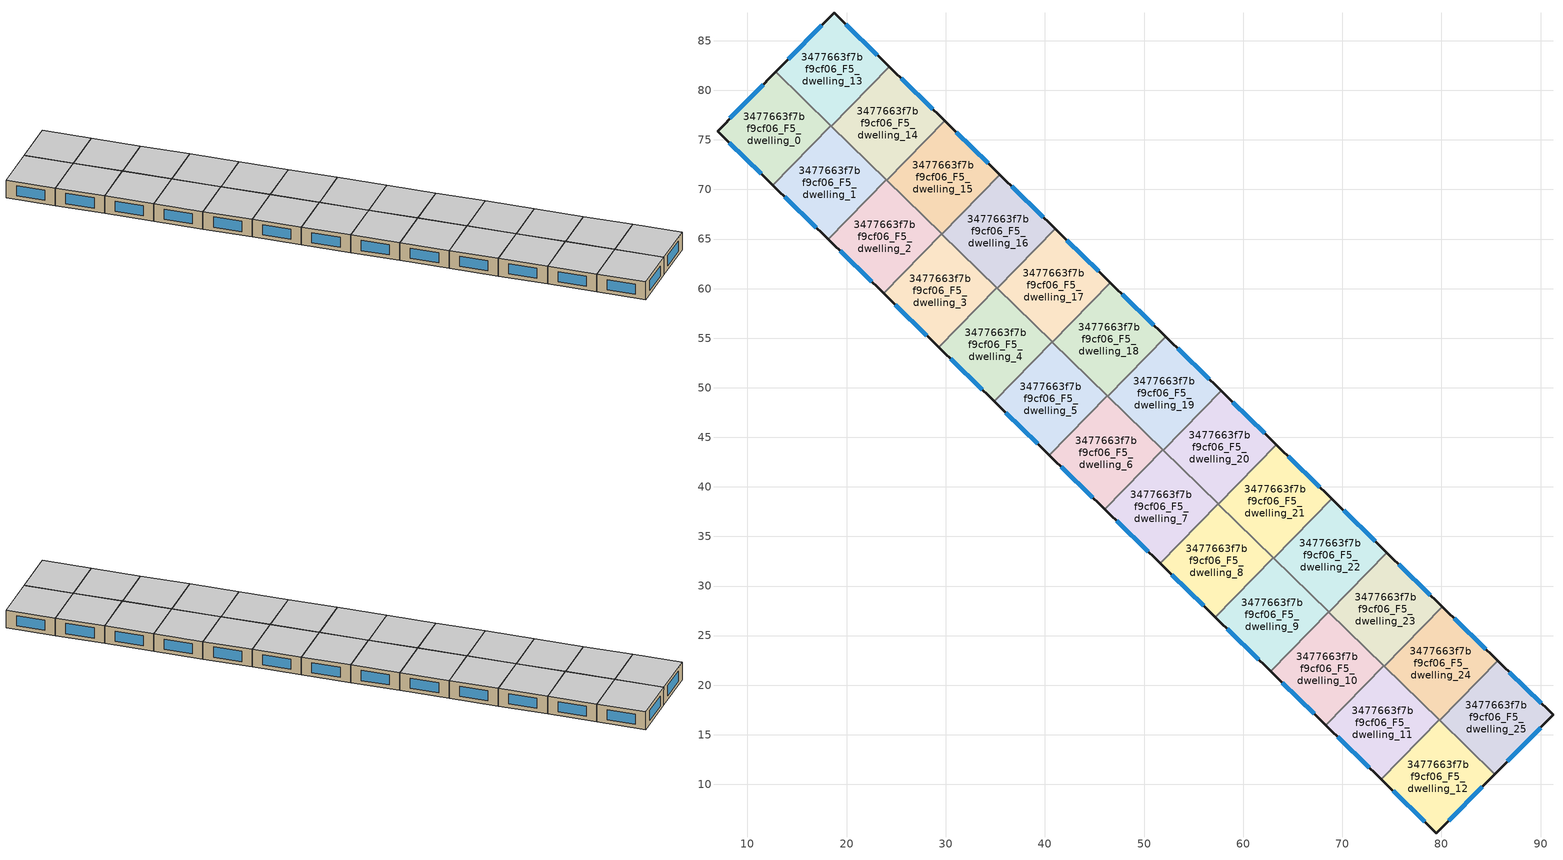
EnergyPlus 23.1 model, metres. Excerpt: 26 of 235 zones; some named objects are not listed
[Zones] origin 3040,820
3477663f7bf9cf06_F5_dwelling_0
 floor to 3477663f7bf9cf06_F4_dwelling_0 (EU_floor_Construction): 18.42,76.42 12.57,70.42 6.98,75.88 12.86,81.85 z15
 wall outside (EU_wall_Construction): 12.86,81.85 6.98,75.88 12.57,70.42 z15:18
 wall to 3477663f7bf9cf06_F5_dwelling_1 (EU_wall_Construction): 12.57,70.42 18.42,76.42 z15:18
 wall to 3477663f7bf9cf06_F5_dwelling_13 (EU_wall_Construction): 18.42,76.42 12.86,81.85 z15:18
 window (EU_Window_Construction): 8.18,74.71 11.37,71.59 / 11.6,80.57 8.24,77.16 z15.64:17.36
 ceiling to 3477663f7bf9cf06_F6_dwelling_0 (EU_floor_Construction): 12.57,70.42 18.42,76.42 12.86,81.85 6.98,75.88 z18
3477663f7bf9cf06_F5_dwelling_1
 floor to 3477663f7bf9cf06_F4_dwelling_1 (EU_floor_Construction): 24,70.97 18.15,64.97 12.57,70.42 18.42,76.42 z15
 wall outside (EU_wall_Construction): 12.57,70.42 18.15,64.97 z15:18
 wall to 3477663f7bf9cf06_F5_dwelling_2 (EU_wall_Construction): 18.15,64.97 24,70.97 z15:18
 wall to 3477663f7bf9cf06_F5_dwelling_14 (EU_wall_Construction): 24,70.97 18.45,76.39 z15:18
 wall to 3477663f7bf9cf06_F5_dwelling_13 (EU_wall_Construction): 18.45,76.39 18.42,76.42 z15:18
 window (EU_Window_Construction): 13.76,69.26 16.95,66.14 z15.64:17.36
 ceiling to 3477663f7bf9cf06_F6_dwelling_1 (EU_floor_Construction): 18.15,64.97 24,70.97 18.42,76.42 12.57,70.42 z18
3477663f7bf9cf06_F5_dwelling_10
 floor to 3477663f7bf9cf06_F4_dwelling_10 (EU_floor_Construction): 74.21,21.94 68.35,15.95 62.77,21.4 68.63,27.39 z15
 wall outside (EU_wall_Construction): 62.77,21.4 68.35,15.95 z15:18
 wall to 3477663f7bf9cf06_F5_dwelling_11 (EU_wall_Construction): 68.35,15.95 74.21,21.94 z15:18
 wall to 3477663f7bf9cf06_F5_dwelling_9 (EU_wall_Construction): 68.63,27.39 62.77,21.4 z15:18
 wall to 3477663f7bf9cf06_F5_dwelling_23 (EU_wall_Construction): 74.21,21.94 68.65,27.37 z15:18
 wall to 3477663f7bf9cf06_F5_dwelling_22 (EU_wall_Construction): 68.65,27.37 68.63,27.39 z15:18
 window (EU_Window_Construction): 63.97,20.23 67.16,17.11 z15.64:17.36
 ceiling to 3477663f7bf9cf06_F6_dwelling_10 (EU_floor_Construction): 68.35,15.95 74.21,21.94 68.63,27.39 62.77,21.4 z18
3477663f7bf9cf06_F5_dwelling_11
 floor to 3477663f7bf9cf06_F4_dwelling_11 (EU_floor_Construction): 79.78,16.5 73.93,10.5 68.35,15.95 74.21,21.94 z15
 wall outside (EU_wall_Construction): 68.35,15.95 73.93,10.5 z15:18
 wall to 3477663f7bf9cf06_F5_dwelling_12 (EU_wall_Construction): 73.93,10.5 79.78,16.5 z15:18
 wall to 3477663f7bf9cf06_F5_dwelling_24 (EU_wall_Construction): 79.78,16.5 74.23,21.92 z15:18
 wall to 3477663f7bf9cf06_F5_dwelling_23 (EU_wall_Construction): 74.23,21.92 74.21,21.94 z15:18
 window (EU_Window_Construction): 69.55,14.78 72.73,11.67 z15.64:17.36
 ceiling to 3477663f7bf9cf06_F6_dwelling_11 (EU_floor_Construction): 73.93,10.5 79.78,16.5 74.21,21.94 68.35,15.95 z18
3477663f7bf9cf06_F5_dwelling_12
 floor to 3477663f7bf9cf06_F4_dwelling_12 (EU_floor_Construction): 85.37,11.04 79.49,5.07 73.93,10.5 79.78,16.5 z15
 wall outside (EU_wall_Construction): 73.93,10.5 79.49,5.07 85.37,11.04 z15:18
 wall to 3477663f7bf9cf06_F5_dwelling_25 (EU_wall_Construction): 85.37,11.04 79.81,16.47 z15:18
 wall to 3477663f7bf9cf06_F5_dwelling_24 (EU_wall_Construction): 79.81,16.47 79.78,16.5 z15:18
 window (EU_Window_Construction): 80.75,6.34 84.11,9.76 / 75.12,9.34 78.3,6.23 z15.64:17.36
 ceiling to 3477663f7bf9cf06_F6_dwelling_12 (EU_floor_Construction): 79.49,5.07 85.37,11.04 79.78,16.5 73.93,10.5 z18
3477663f7bf9cf06_F5_dwelling_13
 floor to 3477663f7bf9cf06_F4_dwelling_13 (EU_floor_Construction): 24.3,82.39 18.45,76.39 12.86,81.85 18.74,87.82 z15
 wall outside (EU_wall_Construction): 24.3,82.39 18.74,87.82 12.86,81.85 z15:18
 wall to 3477663f7bf9cf06_F5_dwelling_14 (EU_wall_Construction): 18.45,76.39 24.3,82.39 z15:18
 window (EU_Window_Construction): 17.48,86.54 14.12,83.13 / 23.11,83.55 19.93,86.66 z15.64:17.36
 ceiling to 3477663f7bf9cf06_F6_dwelling_13 (EU_floor_Construction): 18.45,76.39 24.3,82.39 18.74,87.82 12.86,81.85 z18
3477663f7bf9cf06_F5_dwelling_14
 floor to 3477663f7bf9cf06_F4_dwelling_14 (EU_floor_Construction): 29.88,76.94 24.03,70.95 18.45,76.39 24.3,82.39 z15
 wall outside (EU_wall_Construction): 29.88,76.94 24.3,82.39 z15:18
 wall to 3477663f7bf9cf06_F5_dwelling_15 (EU_wall_Construction): 24.03,70.95 29.88,76.94 z15:18
 wall to 3477663f7bf9cf06_F5_dwelling_2 (EU_wall_Construction): 24,70.97 24.03,70.95 z15:18
 window (EU_Window_Construction): 28.69,78.11 25.5,81.22 z15.64:17.36
 ceiling to 3477663f7bf9cf06_F6_dwelling_14 (EU_floor_Construction): 24.03,70.95 29.88,76.94 24.3,82.39 18.45,76.39 z18
3477663f7bf9cf06_F5_dwelling_15
 floor to 3477663f7bf9cf06_F4_dwelling_15 (EU_floor_Construction): 35.46,71.49 29.6,65.5 24.03,70.95 29.88,76.94 z15
 wall outside (EU_wall_Construction): 35.46,71.49 29.88,76.94 z15:18
 wall to 3477663f7bf9cf06_F5_dwelling_16 (EU_wall_Construction): 29.6,65.5 35.46,71.49 z15:18
 wall to 3477663f7bf9cf06_F5_dwelling_2 (EU_wall_Construction): 24.03,70.95 29.58,65.52 z15:18
 wall to 3477663f7bf9cf06_F5_dwelling_3 (EU_wall_Construction): 29.58,65.52 29.6,65.5 z15:18
 window (EU_Window_Construction): 34.26,72.66 31.08,75.77 z15.64:17.36
 ceiling to 3477663f7bf9cf06_F6_dwelling_15 (EU_floor_Construction): 29.6,65.5 35.46,71.49 29.88,76.94 24.03,70.95 z18
3477663f7bf9cf06_F5_dwelling_16
 floor to 3477663f7bf9cf06_F4_dwelling_16 (EU_floor_Construction): 41.04,66.04 35.18,60.05 29.6,65.5 35.46,71.49 z15
 wall outside (EU_wall_Construction): 41.04,66.04 35.46,71.49 z15:18
 wall to 3477663f7bf9cf06_F5_dwelling_17 (EU_wall_Construction): 35.18,60.05 41.04,66.04 z15:18
 wall to 3477663f7bf9cf06_F5_dwelling_3 (EU_wall_Construction): 29.6,65.5 35.16,60.07 z15:18
 wall to 3477663f7bf9cf06_F5_dwelling_4 (EU_wall_Construction): 35.16,60.07 35.18,60.05 z15:18
 window (EU_Window_Construction): 39.84,67.21 36.65,70.33 z15.64:17.36
 ceiling to 3477663f7bf9cf06_F6_dwelling_16 (EU_floor_Construction): 35.18,60.05 41.04,66.04 35.46,71.49 29.6,65.5 z18
3477663f7bf9cf06_F5_dwelling_17
 floor to 3477663f7bf9cf06_F4_dwelling_17 (EU_floor_Construction): 46.61,60.6 40.76,54.6 35.18,60.05 41.04,66.04 z15
 wall outside (EU_wall_Construction): 46.61,60.6 41.04,66.04 z15:18
 wall to 3477663f7bf9cf06_F5_dwelling_18 (EU_wall_Construction): 40.76,54.6 46.61,60.6 z15:18
 wall to 3477663f7bf9cf06_F5_dwelling_4 (EU_wall_Construction): 35.18,60.05 40.74,54.63 z15:18
 wall to 3477663f7bf9cf06_F5_dwelling_5 (EU_wall_Construction): 40.74,54.63 40.76,54.6 z15:18
 window (EU_Window_Construction): 45.42,61.76 42.23,64.88 z15.64:17.36
 ceiling to 3477663f7bf9cf06_F6_dwelling_17 (EU_floor_Construction): 40.76,54.6 46.61,60.6 41.04,66.04 35.18,60.05 z18
3477663f7bf9cf06_F5_dwelling_18
 floor to 3477663f7bf9cf06_F4_dwelling_18 (EU_floor_Construction): 52.19,55.15 46.34,49.16 40.76,54.6 46.61,60.6 z15
 wall outside (EU_wall_Construction): 52.19,55.15 46.61,60.6 z15:18
 wall to 3477663f7bf9cf06_F5_dwelling_19 (EU_wall_Construction): 46.34,49.16 52.19,55.15 z15:18
 wall to 3477663f7bf9cf06_F5_dwelling_5 (EU_wall_Construction): 40.76,54.6 46.32,49.18 z15:18
 wall to 3477663f7bf9cf06_F5_dwelling_6 (EU_wall_Construction): 46.32,49.18 46.34,49.16 z15:18
 window (EU_Window_Construction): 51,56.32 47.81,59.43 z15.64:17.36
 ceiling to 3477663f7bf9cf06_F6_dwelling_18 (EU_floor_Construction): 46.34,49.16 52.19,55.15 46.61,60.6 40.76,54.6 z18
3477663f7bf9cf06_F5_dwelling_19
 floor to 3477663f7bf9cf06_F4_dwelling_19 (EU_floor_Construction): 57.77,49.7 51.92,43.71 46.34,49.16 52.19,55.15 z15
 wall outside (EU_wall_Construction): 57.77,49.7 52.19,55.15 z15:18
 wall to 3477663f7bf9cf06_F5_dwelling_20 (EU_wall_Construction): 51.92,43.71 57.77,49.7 z15:18
 wall to 3477663f7bf9cf06_F5_dwelling_6 (EU_wall_Construction): 46.34,49.16 51.89,43.73 z15:18
 wall to 3477663f7bf9cf06_F5_dwelling_7 (EU_wall_Construction): 51.89,43.73 51.92,43.71 z15:18
 window (EU_Window_Construction): 56.58,50.87 53.39,53.98 z15.64:17.36
 ceiling to 3477663f7bf9cf06_F6_dwelling_19 (EU_floor_Construction): 51.92,43.71 57.77,49.7 52.19,55.15 46.34,49.16 z18
3477663f7bf9cf06_F5_dwelling_2
 floor to 3477663f7bf9cf06_F4_dwelling_2 (EU_floor_Construction): 29.58,65.52 23.73,59.53 18.15,64.97 24,70.97 z15
 wall outside (EU_wall_Construction): 18.15,64.97 23.73,59.53 z15:18
 wall to 3477663f7bf9cf06_F5_dwelling_3 (EU_wall_Construction): 23.73,59.53 29.58,65.52 z15:18
 window (EU_Window_Construction): 19.34,63.81 22.53,60.69 z15.64:17.36
 ceiling to 3477663f7bf9cf06_F6_dwelling_2 (EU_floor_Construction): 23.73,59.53 29.58,65.52 24,70.97 18.15,64.97 z18
3477663f7bf9cf06_F5_dwelling_20
 floor to 3477663f7bf9cf06_F4_dwelling_20 (EU_floor_Construction): 63.35,44.26 57.5,38.26 51.92,43.71 57.77,49.7 z15
 wall outside (EU_wall_Construction): 63.35,44.26 57.77,49.7 z15:18
 wall to 3477663f7bf9cf06_F5_dwelling_21 (EU_wall_Construction): 57.5,38.26 63.35,44.26 z15:18
 wall to 3477663f7bf9cf06_F5_dwelling_7 (EU_wall_Construction): 51.92,43.71 57.47,38.29 z15:18
 wall to 3477663f7bf9cf06_F5_dwelling_8 (EU_wall_Construction): 57.47,38.29 57.5,38.26 z15:18
 window (EU_Window_Construction): 62.16,45.42 58.97,48.54 z15.64:17.36
 ceiling to 3477663f7bf9cf06_F6_dwelling_20 (EU_floor_Construction): 57.5,38.26 63.35,44.26 57.77,49.7 51.92,43.71 z18
3477663f7bf9cf06_F5_dwelling_21
 floor to 3477663f7bf9cf06_F4_dwelling_21 (EU_floor_Construction): 68.93,38.81 63.07,32.81 57.5,38.26 63.35,44.26 z15
 wall outside (EU_wall_Construction): 68.93,38.81 63.35,44.26 z15:18
 wall to 3477663f7bf9cf06_F5_dwelling_22 (EU_wall_Construction): 63.07,32.81 68.93,38.81 z15:18
 wall to 3477663f7bf9cf06_F5_dwelling_8 (EU_wall_Construction): 57.5,38.26 63.05,32.84 z15:18
 wall to 3477663f7bf9cf06_F5_dwelling_9 (EU_wall_Construction): 63.05,32.84 63.07,32.81 z15:18
 window (EU_Window_Construction): 67.73,39.97 64.54,43.09 z15.64:17.36
 ceiling to 3477663f7bf9cf06_F6_dwelling_21 (EU_floor_Construction): 63.07,32.81 68.93,38.81 63.35,44.26 57.5,38.26 z18
3477663f7bf9cf06_F5_dwelling_22
 floor to 3477663f7bf9cf06_F4_dwelling_22 (EU_floor_Construction): 74.51,33.36 68.65,27.37 63.07,32.81 68.93,38.81 z15
 wall outside (EU_wall_Construction): 74.51,33.36 68.93,38.81 z15:18
 wall to 3477663f7bf9cf06_F5_dwelling_23 (EU_wall_Construction): 68.65,27.37 74.51,33.36 z15:18
 wall to 3477663f7bf9cf06_F5_dwelling_9 (EU_wall_Construction): 63.07,32.81 68.63,27.39 z15:18
 window (EU_Window_Construction): 73.31,34.53 70.12,37.64 z15.64:17.36
 ceiling to 3477663f7bf9cf06_F6_dwelling_22 (EU_floor_Construction): 68.65,27.37 74.51,33.36 68.93,38.81 63.07,32.81 z18
3477663f7bf9cf06_F5_dwelling_23
 floor to 3477663f7bf9cf06_F4_dwelling_23 (EU_floor_Construction): 80.08,27.91 74.23,21.92 68.65,27.37 74.51,33.36 z15
 wall outside (EU_wall_Construction): 80.08,27.91 74.51,33.36 z15:18
 wall to 3477663f7bf9cf06_F5_dwelling_24 (EU_wall_Construction): 74.23,21.92 80.08,27.91 z15:18
 window (EU_Window_Construction): 78.89,29.08 75.7,32.19 z15.64:17.36
 ceiling to 3477663f7bf9cf06_F6_dwelling_23 (EU_floor_Construction): 74.23,21.92 80.08,27.91 74.51,33.36 68.65,27.37 z18
3477663f7bf9cf06_F5_dwelling_24
 floor to 3477663f7bf9cf06_F4_dwelling_24 (EU_floor_Construction): 85.66,22.47 79.81,16.47 74.23,21.92 80.08,27.91 z15
 wall outside (EU_wall_Construction): 85.66,22.47 80.08,27.91 z15:18
 wall to 3477663f7bf9cf06_F5_dwelling_25 (EU_wall_Construction): 79.81,16.47 85.66,22.47 z15:18
 window (EU_Window_Construction): 84.47,23.63 81.28,26.75 z15.64:17.36
 ceiling to 3477663f7bf9cf06_F6_dwelling_24 (EU_floor_Construction): 79.81,16.47 85.66,22.47 80.08,27.91 74.23,21.92 z18
3477663f7bf9cf06_F5_dwelling_25
 floor to 3477663f7bf9cf06_F4_dwelling_25 (EU_floor_Construction): 91.25,17.01 85.37,11.04 79.81,16.47 85.66,22.47 z15
 wall outside (EU_wall_Construction): 85.37,11.04 91.25,17.01 85.66,22.47 z15:18
 window (EU_Window_Construction): 86.63,12.32 89.99,15.73 / 90.06,18.18 86.86,21.3 z15.64:17.36
 ceiling to 3477663f7bf9cf06_F6_dwelling_25 (EU_floor_Construction): 85.37,11.04 91.25,17.01 85.66,22.47 79.81,16.47 z18
3477663f7bf9cf06_F5_dwelling_3
 floor to 3477663f7bf9cf06_F4_dwelling_3 (EU_floor_Construction): 35.16,60.08 29.3,54.08 23.73,59.53 29.58,65.52 z15
 wall outside (EU_wall_Construction): 23.73,59.53 29.3,54.08 z15:18
 wall to 3477663f7bf9cf06_F5_dwelling_4 (EU_wall_Construction): 29.3,54.08 35.16,60.08 z15:18
 window (EU_Window_Construction): 24.92,58.36 28.11,55.25 z15.64:17.36
 ceiling to 3477663f7bf9cf06_F6_dwelling_3 (EU_floor_Construction): 29.3,54.08 35.16,60.08 29.58,65.52 23.73,59.53 z18
3477663f7bf9cf06_F5_dwelling_4
 floor to 3477663f7bf9cf06_F4_dwelling_4 (EU_floor_Construction): 40.74,54.63 34.88,48.63 29.3,54.08 35.16,60.08 z15
 wall outside (EU_wall_Construction): 29.3,54.08 34.88,48.63 z15:18
 wall to 3477663f7bf9cf06_F5_dwelling_5 (EU_wall_Construction): 34.88,48.63 40.74,54.63 z15:18
 window (EU_Window_Construction): 30.5,52.91 33.69,49.8 z15.64:17.36
 ceiling to 3477663f7bf9cf06_F6_dwelling_4 (EU_floor_Construction): 34.88,48.63 40.74,54.63 35.16,60.08 29.3,54.08 z18
3477663f7bf9cf06_F5_dwelling_5
 floor to 3477663f7bf9cf06_F4_dwelling_5 (EU_floor_Construction): 46.32,49.18 40.46,43.18 34.88,48.63 40.74,54.63 z15
 wall outside (EU_wall_Construction): 34.88,48.63 40.46,43.18 z15:18
 wall to 3477663f7bf9cf06_F5_dwelling_6 (EU_wall_Construction): 40.46,43.18 46.32,49.18 z15:18
 window (EU_Window_Construction): 36.08,47.47 39.27,44.35 z15.64:17.36
 ceiling to 3477663f7bf9cf06_F6_dwelling_5 (EU_floor_Construction): 40.46,43.18 46.32,49.18 40.74,54.63 34.88,48.63 z18
3477663f7bf9cf06_F5_dwelling_6
 floor to 3477663f7bf9cf06_F4_dwelling_6 (EU_floor_Construction): 51.89,43.73 46.04,37.74 40.46,43.18 46.32,49.18 z15
 wall outside (EU_wall_Construction): 40.46,43.18 46.04,37.74 z15:18
 wall to 3477663f7bf9cf06_F5_dwelling_7 (EU_wall_Construction): 46.04,37.74 51.89,43.73 z15:18
 window (EU_Window_Construction): 41.65,42.02 44.84,38.9 z15.64:17.36
 ceiling to 3477663f7bf9cf06_F6_dwelling_6 (EU_floor_Construction): 46.04,37.74 51.89,43.73 46.32,49.18 40.46,43.18 z18
3477663f7bf9cf06_F5_dwelling_7
 floor to 3477663f7bf9cf06_F4_dwelling_7 (EU_floor_Construction): 57.47,38.29 51.62,32.29 46.04,37.74 51.89,43.73 z15
 wall outside (EU_wall_Construction): 46.04,37.74 51.62,32.29 z15:18
 wall to 3477663f7bf9cf06_F5_dwelling_8 (EU_wall_Construction): 51.62,32.29 57.47,38.29 z15:18
 window (EU_Window_Construction): 47.23,36.57 50.42,33.46 z15.64:17.36
 ceiling to 3477663f7bf9cf06_F6_dwelling_7 (EU_floor_Construction): 51.62,32.29 57.47,38.29 51.89,43.73 46.04,37.74 z18
3477663f7bf9cf06_F5_dwelling_8
 floor to 3477663f7bf9cf06_F4_dwelling_8 (EU_floor_Construction): 63.05,32.84 57.2,26.84 51.62,32.29 57.47,38.29 z15
 wall outside (EU_wall_Construction): 51.62,32.29 57.2,26.84 z15:18
 wall to 3477663f7bf9cf06_F5_dwelling_9 (EU_wall_Construction): 57.2,26.84 63.05,32.84 z15:18
 window (EU_Window_Construction): 52.81,31.12 56,28.01 z15.64:17.36
 ceiling to 3477663f7bf9cf06_F6_dwelling_8 (EU_floor_Construction): 57.2,26.84 63.05,32.84 57.47,38.29 51.62,32.29 z18
3477663f7bf9cf06_F5_dwelling_9
 floor to 3477663f7bf9cf06_F4_dwelling_9 (EU_floor_Construction): 68.63,27.39 62.77,21.4 57.2,26.84 63.05,32.84 z15
 wall outside (EU_wall_Construction): 57.2,26.84 62.77,21.4 z15:18
 window (EU_Window_Construction): 58.39,25.68 61.58,22.56 z15.64:17.36
 ceiling to 3477663f7bf9cf06_F6_dwelling_9 (EU_floor_Construction): 62.77,21.4 68.63,27.39 63.05,32.84 57.2,26.84 z18
[Building]
EU S2 Campaign: North Axis=0; Terrain=City; Solar Distribution=FullExterior
[Site:Location]
Yerevan-Zvartnots.Intl.AP: Latitude=40.15; Longitude=44.383; Time Zone=4; Elevation=854
[SizingPeriod:WeatherFileDays]
AnnualSizingPeriod: Begin Month=1; Begin Day of Month=1; End Month=12; End Day of Month=31; Day of Week for Start Day=Monday; Use Weather File Daylight Saving Period=No; Use Weather File Rain and Snow Indicators=No
[MATERIAL]
EU_InternalMass_Material: Roughness=MediumRough; Thickness=0.1; Conductivity=1; Density=1800; Specific Heat=900; Thermal Absorptance=0.9; Solar Absorptance=0.7; Visible Absorptance=0.7
[MATERIAL:NOMASS] Roughness=MediumRough; Thermal Absorptance=0.9; Solar Absorptance=0.7; Visible Absorptance=0.7
Name | Thermal Resistance
EU_wall_NoMass | 1.05043
EU_floor_NoMass | 0.478065
[WINDOWMATERIAL:SIMPLEGLAZINGSYSTEM]
EU_Window_SimpleGlazing: UFactor=2.5566; Solar Heat Gain Coefficient=0.75; Visible Transmittance=0.75
[CONSTRUCTION]
EU_wall_Construction: EU_wall_NoMass
EU_floor_Construction: EU_floor_NoMass
EU_Window_Construction: EU_Window_SimpleGlazing
EU_InternalMass_Construction: EU_InternalMass_Material
[ZONE] Type=1; Multiplier=1; Ceiling Height=autocalculate; Floor Area=autocalculate; Part of Total Floor Area=Yes
Name | Volume
3477663f7bf9cf06_F5_dwelling_0 | 195.994
3477663f7bf9cf06_F5_dwelling_1; 3477663f7bf9cf06_F5_dwelling_14; 3477663f7bf9cf06_F5_dwelling_16; 3477663f7bf9cf06_F5_dwelling_17; 3477663f7bf9cf06_F5_dwelling_19; 3477663f7bf9cf06_F5_dwelling_20; 3477663f7bf9cf06_F5_dwelling_21; 3477663f7bf9cf06_F5_dwelling_22; 3477663f7bf9cf06_F5_dwelling_23; 3477663f7bf9cf06_F5_dwelling_24; 3477663f7bf9cf06_F5_dwelling_3; 3477663f7bf9cf06_F5_dwelling_9 | 195.981
3477663f7bf9cf06_F5_dwelling_10; 3477663f7bf9cf06_F5_dwelling_11; 3477663f7bf9cf06_F5_dwelling_6; 3477663f7bf9cf06_F5_dwelling_7 | 195.998
3477663f7bf9cf06_F5_dwelling_12 | 195.992
3477663f7bf9cf06_F5_dwelling_13 | 195.993
3477663f7bf9cf06_F5_dwelling_15 | 195.964
3477663f7bf9cf06_F5_dwelling_18 | 195.999
3477663f7bf9cf06_F5_dwelling_2; 3477663f7bf9cf06_F5_dwelling_8 | 195.98
3477663f7bf9cf06_F5_dwelling_25 | 195.976
3477663f7bf9cf06_F5_dwelling_4 | 196.016
3477663f7bf9cf06_F5_dwelling_5 | 195.997
[INTERNALMASS] Construction=EU_InternalMass_Construction
Name | Zone or ZoneList | Surface Area
3477663f7bf9cf06_F5_dwelling_0_EU_InternalMass | 3477663f7bf9cf06_F5_dwelling_0 | 65.3311
3477663f7bf9cf06_F5_dwelling_1_EU_InternalMass | 3477663f7bf9cf06_F5_dwelling_1 | 65.327
3477663f7bf9cf06_F5_dwelling_2_EU_InternalMass | 3477663f7bf9cf06_F5_dwelling_2 | 65.3268
3477663f7bf9cf06_F5_dwelling_3_EU_InternalMass | 3477663f7bf9cf06_F5_dwelling_3 | 65.3268
3477663f7bf9cf06_F5_dwelling_4_EU_InternalMass | 3477663f7bf9cf06_F5_dwelling_4 | 65.3384
3477663f7bf9cf06_F5_dwelling_5_EU_InternalMass | 3477663f7bf9cf06_F5_dwelling_5 | 65.3323
3477663f7bf9cf06_F5_dwelling_6_EU_InternalMass | 3477663f7bf9cf06_F5_dwelling_6 | 65.3326
3477663f7bf9cf06_F5_dwelling_7_EU_InternalMass | 3477663f7bf9cf06_F5_dwelling_7 | 65.3327
3477663f7bf9cf06_F5_dwelling_8_EU_InternalMass | 3477663f7bf9cf06_F5_dwelling_8 | 65.3268
3477663f7bf9cf06_F5_dwelling_9_EU_InternalMass | 3477663f7bf9cf06_F5_dwelling_9 | 65.3268
3477663f7bf9cf06_F5_dwelling_10_EU_InternalMass | 3477663f7bf9cf06_F5_dwelling_10 | 65.3327
3477663f7bf9cf06_F5_dwelling_11_EU_InternalMass | 3477663f7bf9cf06_F5_dwelling_11 | 65.3326
3477663f7bf9cf06_F5_dwelling_12_EU_InternalMass | 3477663f7bf9cf06_F5_dwelling_12 | 65.3307
3477663f7bf9cf06_F5_dwelling_13_EU_InternalMass | 3477663f7bf9cf06_F5_dwelling_13 | 65.3311
3477663f7bf9cf06_F5_dwelling_14_EU_InternalMass | 3477663f7bf9cf06_F5_dwelling_14 | 65.327
3477663f7bf9cf06_F5_dwelling_15_EU_InternalMass | 3477663f7bf9cf06_F5_dwelling_15 | 65.3213
3477663f7bf9cf06_F5_dwelling_16_EU_InternalMass | 3477663f7bf9cf06_F5_dwelling_16 | 65.327
3477663f7bf9cf06_F5_dwelling_17_EU_InternalMass | 3477663f7bf9cf06_F5_dwelling_17 | 65.3268
3477663f7bf9cf06_F5_dwelling_18_EU_InternalMass | 3477663f7bf9cf06_F5_dwelling_18 | 65.333
3477663f7bf9cf06_F5_dwelling_19_EU_InternalMass | 3477663f7bf9cf06_F5_dwelling_19 | 65.327
3477663f7bf9cf06_F5_dwelling_20_EU_InternalMass | 3477663f7bf9cf06_F5_dwelling_20 | 65.3268
3477663f7bf9cf06_F5_dwelling_21_EU_InternalMass | 3477663f7bf9cf06_F5_dwelling_21 | 65.327
3477663f7bf9cf06_F5_dwelling_22_EU_InternalMass | 3477663f7bf9cf06_F5_dwelling_22 | 65.327
3477663f7bf9cf06_F5_dwelling_23_EU_InternalMass | 3477663f7bf9cf06_F5_dwelling_23 | 65.3268
3477663f7bf9cf06_F5_dwelling_24_EU_InternalMass | 3477663f7bf9cf06_F5_dwelling_24 | 65.327
3477663f7bf9cf06_F5_dwelling_25_EU_InternalMass | 3477663f7bf9cf06_F5_dwelling_25 | 65.3254
[OTHEREQUIPMENT] Fuel Type=Electricity; Design Level Calculation Method=Watts/Area; Power per Zone Floor Area=1; Fraction Latent=0; Fraction Radiant=0; Fraction Lost=0; Carbon Dioxide Generation Rate=0; EndUse Subcategory=EU_Step8_InternalGains
Name | Zone or ZoneList or Space or SpaceList | Schedule
EU_Step8_InternalGain_3477663f7bf9cf06_F5_dwelling_0_f000 | 3477663f7bf9cf06_F5_dwelling_0 | EU_Step8_GainSchedule_3477663f7bf9cf06_F5_dwelling_0_f000
EU_Step8_InternalGain_3477663f7bf9cf06_F5_dwelling_1_f000 | 3477663f7bf9cf06_F5_dwelling_1 | EU_Step8_GainSchedule_3477663f7bf9cf06_F5_dwelling_1_f000
EU_Step8_InternalGain_3477663f7bf9cf06_F5_dwelling_2_f000 | 3477663f7bf9cf06_F5_dwelling_2 | EU_Step8_GainSchedule_3477663f7bf9cf06_F5_dwelling_2_f000
EU_Step8_InternalGain_3477663f7bf9cf06_F5_dwelling_3_f000 | 3477663f7bf9cf06_F5_dwelling_3 | EU_Step8_GainSchedule_3477663f7bf9cf06_F5_dwelling_3_f000
EU_Step8_InternalGain_3477663f7bf9cf06_F5_dwelling_4_f000 | 3477663f7bf9cf06_F5_dwelling_4 | EU_Step8_GainSchedule_3477663f7bf9cf06_F5_dwelling_4_f000
EU_Step8_InternalGain_3477663f7bf9cf06_F5_dwelling_5_f000 | 3477663f7bf9cf06_F5_dwelling_5 | EU_Step8_GainSchedule_3477663f7bf9cf06_F5_dwelling_5_f000
EU_Step8_InternalGain_3477663f7bf9cf06_F5_dwelling_6_f000 | 3477663f7bf9cf06_F5_dwelling_6 | EU_Step8_GainSchedule_3477663f7bf9cf06_F5_dwelling_6_f000
EU_Step8_InternalGain_3477663f7bf9cf06_F5_dwelling_7_f000 | 3477663f7bf9cf06_F5_dwelling_7 | EU_Step8_GainSchedule_3477663f7bf9cf06_F5_dwelling_7_f000
EU_Step8_InternalGain_3477663f7bf9cf06_F5_dwelling_8_f000 | 3477663f7bf9cf06_F5_dwelling_8 | EU_Step8_GainSchedule_3477663f7bf9cf06_F5_dwelling_8_f000
EU_Step8_InternalGain_3477663f7bf9cf06_F5_dwelling_9_f000 | 3477663f7bf9cf06_F5_dwelling_9 | EU_Step8_GainSchedule_3477663f7bf9cf06_F5_dwelling_9_f000
EU_Step8_InternalGain_3477663f7bf9cf06_F5_dwelling_10_f000 | 3477663f7bf9cf06_F5_dwelling_10 | EU_Step8_GainSchedule_3477663f7bf9cf06_F5_dwelling_10_f000
EU_Step8_InternalGain_3477663f7bf9cf06_F5_dwelling_11_f000 | 3477663f7bf9cf06_F5_dwelling_11 | EU_Step8_GainSchedule_3477663f7bf9cf06_F5_dwelling_11_f000
EU_Step8_InternalGain_3477663f7bf9cf06_F5_dwelling_12_f000 | 3477663f7bf9cf06_F5_dwelling_12 | EU_Step8_GainSchedule_3477663f7bf9cf06_F5_dwelling_12_f000
EU_Step8_InternalGain_3477663f7bf9cf06_F5_dwelling_13_f000 | 3477663f7bf9cf06_F5_dwelling_13 | EU_Step8_GainSchedule_3477663f7bf9cf06_F5_dwelling_13_f000
EU_Step8_InternalGain_3477663f7bf9cf06_F5_dwelling_14_f000 | 3477663f7bf9cf06_F5_dwelling_14 | EU_Step8_GainSchedule_3477663f7bf9cf06_F5_dwelling_14_f000
EU_Step8_InternalGain_3477663f7bf9cf06_F5_dwelling_15_f000 | 3477663f7bf9cf06_F5_dwelling_15 | EU_Step8_GainSchedule_3477663f7bf9cf06_F5_dwelling_15_f000
EU_Step8_InternalGain_3477663f7bf9cf06_F5_dwelling_16_f000 | 3477663f7bf9cf06_F5_dwelling_16 | EU_Step8_GainSchedule_3477663f7bf9cf06_F5_dwelling_16_f000
EU_Step8_InternalGain_3477663f7bf9cf06_F5_dwelling_17_f000 | 3477663f7bf9cf06_F5_dwelling_17 | EU_Step8_GainSchedule_3477663f7bf9cf06_F5_dwelling_17_f000
EU_Step8_InternalGain_3477663f7bf9cf06_F5_dwelling_18_f000 | 3477663f7bf9cf06_F5_dwelling_18 | EU_Step8_GainSchedule_3477663f7bf9cf06_F5_dwelling_18_f000
EU_Step8_InternalGain_3477663f7bf9cf06_F5_dwelling_19_f000 | 3477663f7bf9cf06_F5_dwelling_19 | EU_Step8_GainSchedule_3477663f7bf9cf06_F5_dwelling_19_f000
EU_Step8_InternalGain_3477663f7bf9cf06_F5_dwelling_20_f000 | 3477663f7bf9cf06_F5_dwelling_20 | EU_Step8_GainSchedule_3477663f7bf9cf06_F5_dwelling_20_f000
EU_Step8_InternalGain_3477663f7bf9cf06_F5_dwelling_21_f000 | 3477663f7bf9cf06_F5_dwelling_21 | EU_Step8_GainSchedule_3477663f7bf9cf06_F5_dwelling_21_f000
EU_Step8_InternalGain_3477663f7bf9cf06_F5_dwelling_22_f000 | 3477663f7bf9cf06_F5_dwelling_22 | EU_Step8_GainSchedule_3477663f7bf9cf06_F5_dwelling_22_f000
EU_Step8_InternalGain_3477663f7bf9cf06_F5_dwelling_23_f000 | 3477663f7bf9cf06_F5_dwelling_23 | EU_Step8_GainSchedule_3477663f7bf9cf06_F5_dwelling_23_f000
EU_Step8_InternalGain_3477663f7bf9cf06_F5_dwelling_24_f000 | 3477663f7bf9cf06_F5_dwelling_24 | EU_Step8_GainSchedule_3477663f7bf9cf06_F5_dwelling_24_f000
EU_Step8_InternalGain_3477663f7bf9cf06_F5_dwelling_25_f000 | 3477663f7bf9cf06_F5_dwelling_25 | EU_Step8_GainSchedule_3477663f7bf9cf06_F5_dwelling_25_f000
[ZONEVENTILATION:DESIGNFLOWRATE] Schedule=EU_AlwaysOn; Design Flow Rate Calculation Method=AirChanges/Hour; Air Changes per Hour=0.557805; Ventilation Type=Natural; Fan Pressure Rise=0; Fan Total Efficiency=1; Constant Term Coefficient=1; Temperature Term Coefficient=0; Velocity Term Coefficient=0; Velocity Squared Term Coefficient=0; Minimum Indoor Temperature=-100; Maximum Indoor Temperature=100; Delta Temperature=-100; Minimum Outdoor Temperature=-100; Maximum Outdoor Temperature=100; Maximum Wind Speed=40
Name | Zone or ZoneList or Space or SpaceList
EU_ConstantAir_3477663f7bf9cf06_F5_dwelling_0 | 3477663f7bf9cf06_F5_dwelling_0
EU_ConstantAir_3477663f7bf9cf06_F5_dwelling_1 | 3477663f7bf9cf06_F5_dwelling_1
EU_ConstantAir_3477663f7bf9cf06_F5_dwelling_2 | 3477663f7bf9cf06_F5_dwelling_2
EU_ConstantAir_3477663f7bf9cf06_F5_dwelling_3 | 3477663f7bf9cf06_F5_dwelling_3
EU_ConstantAir_3477663f7bf9cf06_F5_dwelling_4 | 3477663f7bf9cf06_F5_dwelling_4
EU_ConstantAir_3477663f7bf9cf06_F5_dwelling_5 | 3477663f7bf9cf06_F5_dwelling_5
EU_ConstantAir_3477663f7bf9cf06_F5_dwelling_6 | 3477663f7bf9cf06_F5_dwelling_6
EU_ConstantAir_3477663f7bf9cf06_F5_dwelling_7 | 3477663f7bf9cf06_F5_dwelling_7
EU_ConstantAir_3477663f7bf9cf06_F5_dwelling_8 | 3477663f7bf9cf06_F5_dwelling_8
EU_ConstantAir_3477663f7bf9cf06_F5_dwelling_9 | 3477663f7bf9cf06_F5_dwelling_9
EU_ConstantAir_3477663f7bf9cf06_F5_dwelling_10 | 3477663f7bf9cf06_F5_dwelling_10
EU_ConstantAir_3477663f7bf9cf06_F5_dwelling_11 | 3477663f7bf9cf06_F5_dwelling_11
EU_ConstantAir_3477663f7bf9cf06_F5_dwelling_12 | 3477663f7bf9cf06_F5_dwelling_12
EU_ConstantAir_3477663f7bf9cf06_F5_dwelling_13 | 3477663f7bf9cf06_F5_dwelling_13
EU_ConstantAir_3477663f7bf9cf06_F5_dwelling_14 | 3477663f7bf9cf06_F5_dwelling_14
EU_ConstantAir_3477663f7bf9cf06_F5_dwelling_15 | 3477663f7bf9cf06_F5_dwelling_15
EU_ConstantAir_3477663f7bf9cf06_F5_dwelling_16 | 3477663f7bf9cf06_F5_dwelling_16
EU_ConstantAir_3477663f7bf9cf06_F5_dwelling_17 | 3477663f7bf9cf06_F5_dwelling_17
EU_ConstantAir_3477663f7bf9cf06_F5_dwelling_18 | 3477663f7bf9cf06_F5_dwelling_18
EU_ConstantAir_3477663f7bf9cf06_F5_dwelling_19 | 3477663f7bf9cf06_F5_dwelling_19
EU_ConstantAir_3477663f7bf9cf06_F5_dwelling_20 | 3477663f7bf9cf06_F5_dwelling_20
EU_ConstantAir_3477663f7bf9cf06_F5_dwelling_21 | 3477663f7bf9cf06_F5_dwelling_21
EU_ConstantAir_3477663f7bf9cf06_F5_dwelling_22 | 3477663f7bf9cf06_F5_dwelling_22
EU_ConstantAir_3477663f7bf9cf06_F5_dwelling_23 | 3477663f7bf9cf06_F5_dwelling_23
EU_ConstantAir_3477663f7bf9cf06_F5_dwelling_24 | 3477663f7bf9cf06_F5_dwelling_24
EU_ConstantAir_3477663f7bf9cf06_F5_dwelling_25 | 3477663f7bf9cf06_F5_dwelling_25
[HVACTEMPLATE:ZONE:IDEALLOADSAIRSYSTEM] System Availability Schedule=EU_AlwaysOn; Maximum Heating Supply Air Temperature=50; Minimum Cooling Supply Air Temperature=13; Maximum Heating Supply Air Humidity Ratio=0.0156; Minimum Cooling Supply Air Humidity Ratio=0.0077; Heating Limit=NoLimit; Cooling Limit=NoLimit; Heating Availability Schedule=EU_AlwaysOn; Cooling Availability Schedule=EU_CoolingOff; Dehumidification Control Type=ConstantSensibleHeatRatio; Cooling Sensible Heat Ratio=0.7; Dehumidification Setpoint=60; Humidification Control Type=None; Humidification Setpoint=30; Outdoor Air Method=None; Outdoor Air Flow Rate per Person=0.00944; Outdoor Air Flow Rate per Zone Floor Area=0; Outdoor Air Flow Rate per Zone=0; Demand Controlled Ventilation Type=None; Outdoor Air Economizer Type=NoEconomizer; Heat Recovery Type=None; Sensible Heat Recovery Effectiveness=0.7; Latent Heat Recovery Effectiveness=0.65
Name | Template Thermostat
3477663f7bf9cf06_F5_dwelling_0 | EU_HeatOnly_3477663f7bf9cf06_F5_dwelling_0
3477663f7bf9cf06_F5_dwelling_1 | EU_HeatOnly_3477663f7bf9cf06_F5_dwelling_1
3477663f7bf9cf06_F5_dwelling_2 | EU_HeatOnly_3477663f7bf9cf06_F5_dwelling_2
3477663f7bf9cf06_F5_dwelling_3 | EU_HeatOnly_3477663f7bf9cf06_F5_dwelling_3
3477663f7bf9cf06_F5_dwelling_4 | EU_HeatOnly_3477663f7bf9cf06_F5_dwelling_4
3477663f7bf9cf06_F5_dwelling_5 | EU_HeatOnly_3477663f7bf9cf06_F5_dwelling_5
3477663f7bf9cf06_F5_dwelling_6 | EU_HeatOnly_3477663f7bf9cf06_F5_dwelling_6
3477663f7bf9cf06_F5_dwelling_7 | EU_HeatOnly_3477663f7bf9cf06_F5_dwelling_7
3477663f7bf9cf06_F5_dwelling_8 | EU_HeatOnly_3477663f7bf9cf06_F5_dwelling_8
3477663f7bf9cf06_F5_dwelling_9 | EU_HeatOnly_3477663f7bf9cf06_F5_dwelling_9
3477663f7bf9cf06_F5_dwelling_10 | EU_HeatOnly_3477663f7bf9cf06_F5_dwelling_10
3477663f7bf9cf06_F5_dwelling_11 | EU_HeatOnly_3477663f7bf9cf06_F5_dwelling_11
3477663f7bf9cf06_F5_dwelling_12 | EU_HeatOnly_3477663f7bf9cf06_F5_dwelling_12
3477663f7bf9cf06_F5_dwelling_13 | EU_HeatOnly_3477663f7bf9cf06_F5_dwelling_13
3477663f7bf9cf06_F5_dwelling_14 | EU_HeatOnly_3477663f7bf9cf06_F5_dwelling_14
3477663f7bf9cf06_F5_dwelling_15 | EU_HeatOnly_3477663f7bf9cf06_F5_dwelling_15
3477663f7bf9cf06_F5_dwelling_16 | EU_HeatOnly_3477663f7bf9cf06_F5_dwelling_16
3477663f7bf9cf06_F5_dwelling_17 | EU_HeatOnly_3477663f7bf9cf06_F5_dwelling_17
3477663f7bf9cf06_F5_dwelling_18 | EU_HeatOnly_3477663f7bf9cf06_F5_dwelling_18
3477663f7bf9cf06_F5_dwelling_19 | EU_HeatOnly_3477663f7bf9cf06_F5_dwelling_19
3477663f7bf9cf06_F5_dwelling_20 | EU_HeatOnly_3477663f7bf9cf06_F5_dwelling_20
3477663f7bf9cf06_F5_dwelling_21 | EU_HeatOnly_3477663f7bf9cf06_F5_dwelling_21
3477663f7bf9cf06_F5_dwelling_22 | EU_HeatOnly_3477663f7bf9cf06_F5_dwelling_22
3477663f7bf9cf06_F5_dwelling_23 | EU_HeatOnly_3477663f7bf9cf06_F5_dwelling_23
3477663f7bf9cf06_F5_dwelling_24 | EU_HeatOnly_3477663f7bf9cf06_F5_dwelling_24
3477663f7bf9cf06_F5_dwelling_25 | EU_HeatOnly_3477663f7bf9cf06_F5_dwelling_25
[SIZING:ZONE] Zone Cooling Design Supply Air Temperature Input Method=SupplyAirTemperature; Zone Cooling Design Supply Air Temperature=13; Zone Heating Design Supply Air Temperature Input Method=SupplyAirTemperature; Zone Heating Design Supply Air Temperature=50; Zone Cooling Design Supply Air Humidity Ratio=0.008; Zone Heating Design Supply Air Humidity Ratio=0.008; Cooling Design Air Flow Method=DesignDay; Cooling Design Air Flow Rate=0; Cooling Minimum Air Flow per Zone Floor Area=0.000762; Cooling Minimum Air Flow=0; Cooling Minimum Air Flow Fraction=0.2; Heating Design Air Flow Method=DesignDay; Heating Design Air Flow Rate=0; Heating Maximum Air Flow per Zone Floor Area=0.002032; Heating Maximum Air Flow=0.141576; Heating Maximum Air Flow Fraction=0.3; Account for Dedicated Outdoor Air System=No; Dedicated Outdoor Air System Control Strategy=NeutralSupplyAir; Dedicated Outdoor Air Low Setpoint Temperature for Design=autosize; Dedicated Outdoor Air High Setpoint Temperature for Design=autosize; Zone Load Sizing Method=Sensible Load Only No Latent Load; Zone Latent Cooling Design Supply Air Humidity Ratio Input Method=HumidityRatioDifference; Zone Cooling Design Supply Air Humidity Ratio Difference=0.005; Zone Latent Heating Design Supply Air Humidity Ratio Input Method=HumidityRatioDifference; Zone Humidification Design Supply Air Humidity Ratio Difference=0.005
3477663f7bf9cf06_F5_dwelling_0; 3477663f7bf9cf06_F5_dwelling_1; 3477663f7bf9cf06_F5_dwelling_2; 3477663f7bf9cf06_F5_dwelling_3; 3477663f7bf9cf06_F5_dwelling_4; 3477663f7bf9cf06_F5_dwelling_5; 3477663f7bf9cf06_F5_dwelling_6; 3477663f7bf9cf06_F5_dwelling_7; 3477663f7bf9cf06_F5_dwelling_8; 3477663f7bf9cf06_F5_dwelling_9; 3477663f7bf9cf06_F5_dwelling_10; 3477663f7bf9cf06_F5_dwelling_11; 3477663f7bf9cf06_F5_dwelling_12; 3477663f7bf9cf06_F5_dwelling_13; 3477663f7bf9cf06_F5_dwelling_14; 3477663f7bf9cf06_F5_dwelling_15; 3477663f7bf9cf06_F5_dwelling_16; 3477663f7bf9cf06_F5_dwelling_17; 3477663f7bf9cf06_F5_dwelling_18; 3477663f7bf9cf06_F5_dwelling_19; 3477663f7bf9cf06_F5_dwelling_20; 3477663f7bf9cf06_F5_dwelling_21; 3477663f7bf9cf06_F5_dwelling_22; 3477663f7bf9cf06_F5_dwelling_23; 3477663f7bf9cf06_F5_dwelling_24; 3477663f7bf9cf06_F5_dwelling_25
[SCHEDULE:CONSTANT]
Name | Hourly Value
EU_AlwaysOn | 1
EU_CoolingOff | 0
[SCHEDULE:FILE] Column Number=1; Rows to Skip at Top=0; Number of Hours of Data=8760; Column Separator=Comma; Interpolate to Timestep=No; Minutes per Item=60; Adjust Schedule for Daylight Savings=Yes
Name | File
EU_Step8_GainSchedule_3477663f7bf9cf06_F5_dwelling_0_f000 | ../../schedules/3477663f7bf9cf06/3477663f7bf9cf06_F5_dwelling_0_f000_gain.csv
EU_Step8_GainSchedule_3477663f7bf9cf06_F5_dwelling_1_f000 | ../../schedules/3477663f7bf9cf06/3477663f7bf9cf06_F5_dwelling_1_f000_gain.csv
EU_Step8_GainSchedule_3477663f7bf9cf06_F5_dwelling_2_f000 | ../../schedules/3477663f7bf9cf06/3477663f7bf9cf06_F5_dwelling_2_f000_gain.csv
EU_Step8_GainSchedule_3477663f7bf9cf06_F5_dwelling_3_f000 | ../../schedules/3477663f7bf9cf06/3477663f7bf9cf06_F5_dwelling_3_f000_gain.csv
EU_Step8_GainSchedule_3477663f7bf9cf06_F5_dwelling_4_f000 | ../../schedules/3477663f7bf9cf06/3477663f7bf9cf06_F5_dwelling_4_f000_gain.csv
EU_Step8_GainSchedule_3477663f7bf9cf06_F5_dwelling_5_f000 | ../../schedules/3477663f7bf9cf06/3477663f7bf9cf06_F5_dwelling_5_f000_gain.csv
EU_Step8_GainSchedule_3477663f7bf9cf06_F5_dwelling_6_f000 | ../../schedules/3477663f7bf9cf06/3477663f7bf9cf06_F5_dwelling_6_f000_gain.csv
EU_Step8_GainSchedule_3477663f7bf9cf06_F5_dwelling_7_f000 | ../../schedules/3477663f7bf9cf06/3477663f7bf9cf06_F5_dwelling_7_f000_gain.csv
EU_Step8_GainSchedule_3477663f7bf9cf06_F5_dwelling_8_f000 | ../../schedules/3477663f7bf9cf06/3477663f7bf9cf06_F5_dwelling_8_f000_gain.csv
EU_Step8_GainSchedule_3477663f7bf9cf06_F5_dwelling_9_f000 | ../../schedules/3477663f7bf9cf06/3477663f7bf9cf06_F5_dwelling_9_f000_gain.csv
EU_Step8_GainSchedule_3477663f7bf9cf06_F5_dwelling_10_f000 | ../../schedules/3477663f7bf9cf06/3477663f7bf9cf06_F5_dwelling_10_f000_gain.csv
EU_Step8_GainSchedule_3477663f7bf9cf06_F5_dwelling_11_f000 | ../../schedules/3477663f7bf9cf06/3477663f7bf9cf06_F5_dwelling_11_f000_gain.csv
EU_Step8_GainSchedule_3477663f7bf9cf06_F5_dwelling_12_f000 | ../../schedules/3477663f7bf9cf06/3477663f7bf9cf06_F5_dwelling_12_f000_gain.csv
EU_Step8_GainSchedule_3477663f7bf9cf06_F5_dwelling_13_f000 | ../../schedules/3477663f7bf9cf06/3477663f7bf9cf06_F5_dwelling_13_f000_gain.csv
EU_Step8_GainSchedule_3477663f7bf9cf06_F5_dwelling_14_f000 | ../../schedules/3477663f7bf9cf06/3477663f7bf9cf06_F5_dwelling_14_f000_gain.csv
EU_Step8_GainSchedule_3477663f7bf9cf06_F5_dwelling_15_f000 | ../../schedules/3477663f7bf9cf06/3477663f7bf9cf06_F5_dwelling_15_f000_gain.csv
EU_Step8_GainSchedule_3477663f7bf9cf06_F5_dwelling_16_f000 | ../../schedules/3477663f7bf9cf06/3477663f7bf9cf06_F5_dwelling_16_f000_gain.csv
EU_Step8_GainSchedule_3477663f7bf9cf06_F5_dwelling_17_f000 | ../../schedules/3477663f7bf9cf06/3477663f7bf9cf06_F5_dwelling_17_f000_gain.csv
EU_Step8_GainSchedule_3477663f7bf9cf06_F5_dwelling_18_f000 | ../../schedules/3477663f7bf9cf06/3477663f7bf9cf06_F5_dwelling_18_f000_gain.csv
EU_Step8_GainSchedule_3477663f7bf9cf06_F5_dwelling_19_f000 | ../../schedules/3477663f7bf9cf06/3477663f7bf9cf06_F5_dwelling_19_f000_gain.csv
EU_Step8_GainSchedule_3477663f7bf9cf06_F5_dwelling_20_f000 | ../../schedules/3477663f7bf9cf06/3477663f7bf9cf06_F5_dwelling_20_f000_gain.csv
EU_Step8_GainSchedule_3477663f7bf9cf06_F5_dwelling_21_f000 | ../../schedules/3477663f7bf9cf06/3477663f7bf9cf06_F5_dwelling_21_f000_gain.csv
EU_Step8_GainSchedule_3477663f7bf9cf06_F5_dwelling_22_f000 | ../../schedules/3477663f7bf9cf06/3477663f7bf9cf06_F5_dwelling_22_f000_gain.csv
EU_Step8_GainSchedule_3477663f7bf9cf06_F5_dwelling_23_f000 | ../../schedules/3477663f7bf9cf06/3477663f7bf9cf06_F5_dwelling_23_f000_gain.csv
EU_Step8_GainSchedule_3477663f7bf9cf06_F5_dwelling_24_f000 | ../../schedules/3477663f7bf9cf06/3477663f7bf9cf06_F5_dwelling_24_f000_gain.csv
EU_Step8_GainSchedule_3477663f7bf9cf06_F5_dwelling_25_f000 | ../../schedules/3477663f7bf9cf06/3477663f7bf9cf06_F5_dwelling_25_f000_gain.csv
